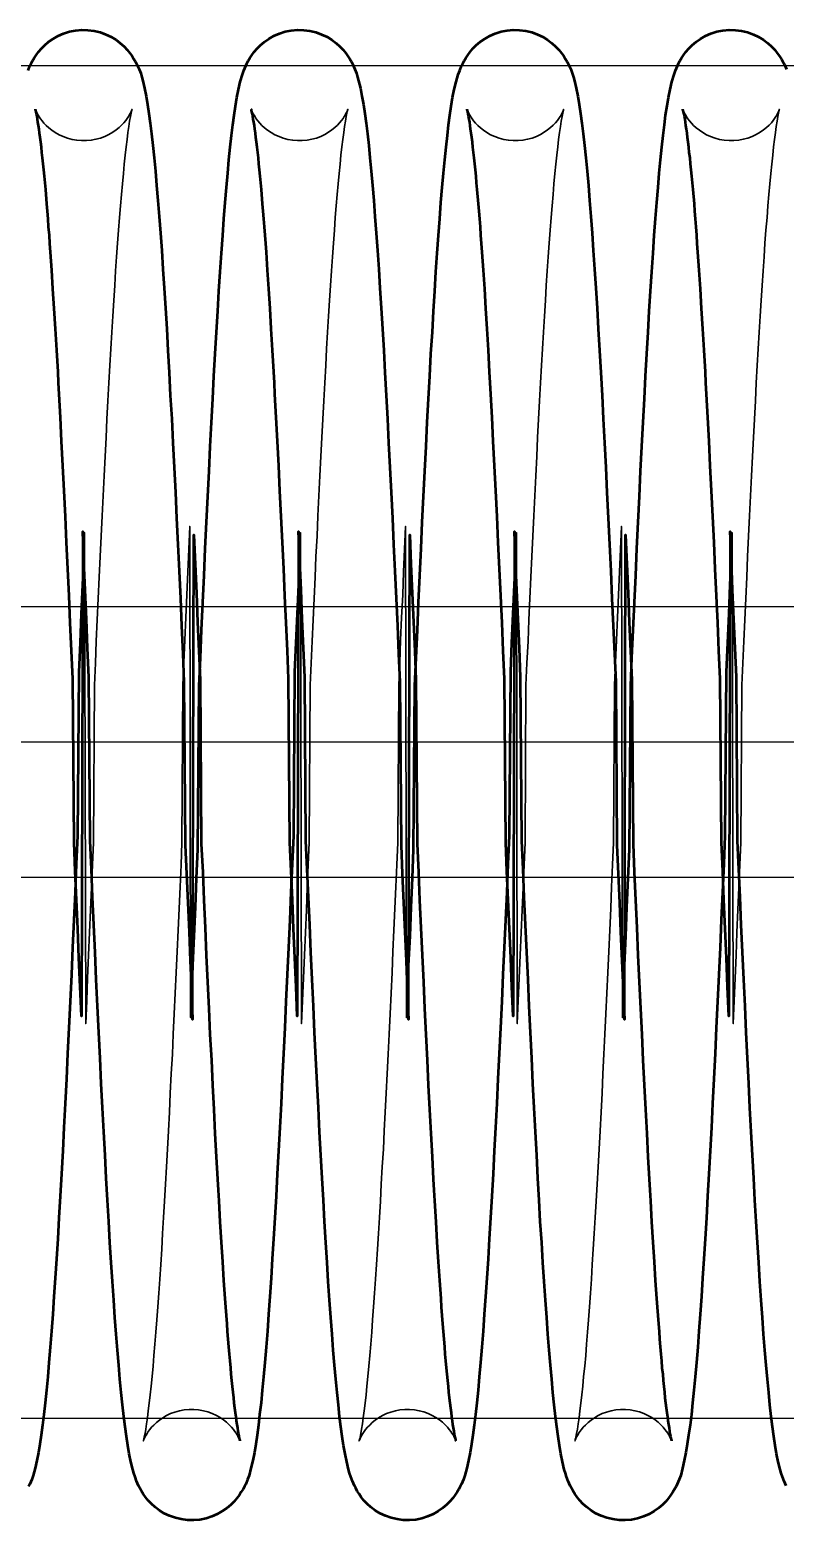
# Model space of a CAD drawing. Header units: millimetres. Extents: x 0 to 190005487, y 0 to 455456909.
# Drawn here: x 93826.5 to 93854.4, y 28280.8 to 28335.9 of the extents above; entities that cross this region are included whole.
import ezdxf

# ---------------------------------------------------------------- set-up
doc = ezdxf.new("R2010")
doc.units = ezdxf.units.MM
doc.header["$LTSCALE"] = 400
doc.header["$MEASUREMENT"] = 0
doc.linetypes.add('ACAD_ISO04W100', pattern=[30, 24, -3, 0, -3])
doc.linetypes.add('CEN', pattern=[35, 30, -2, 1, -2])
doc.layers.get('0').update_dxf_attribs({"linetype": 'CONTINUOUS'})
doc.layers.add('cen', color=1, linetype='ACAD_ISO04W100')
doc.layers.add('가려진 것(ISO)', color=7, linetype='CONTINUOUS', lineweight=35)
doc.layers.add('가시적인 것(ISO)', color=7, linetype='CONTINUOUS', lineweight=50)

# ---------------------------------------------------------------- blocks, each defined once
blk = doc.blocks.new('토션스프링 3')
at = {"layer": '가려진 것(ISO)', "flags": 128}
for points in [[(21461570.92, -50952857.63), (21461570.93, -50952857.65), (21461570.95, -50952857.7), (21461570.99, -50952857.81), (21461571.07, -50952857.97), (21461571.13, -50952858.07), (21461571.2, -50952858.19), (21461571.3, -50952858.33), (21461571.41, -50952858.48), (21461571.55, -50952858.65), (21461571.72, -50952858.82), (21461571.91, -50952859), (21461572.14, -50952859.18), (21461572.39, -50952859.35), (21461572.67, -50952859.51), (21461572.97, -50952859.65), (21461573.29, -50952859.77), (21461573.63, -50952859.86), (21461573.98, -50952859.92), (21461574.33, -50952859.95), (21461574.69, -50952859.95), (21461575.05, -50952859.92), (21461575.39, -50952859.85), (21461575.73, -50952859.76), (21461576.05, -50952859.64), (21461576.35, -50952859.49), (21461576.63, -50952859.33), (21461576.88, -50952859.16), (21461577.1, -50952858.98), (21461577.29, -50952858.8), (21461577.45, -50952858.62), (21461577.59, -50952858.46), (21461577.7, -50952858.31), (21461577.79, -50952858.17), (21461577.86, -50952858.06), (21461577.92, -50952857.95), (21461577.96, -50952857.87), (21461578.02, -50952857.74), (21461578.05, -50952857.67), (21461578.06, -50952857.63), (21461578.06, -50952857.63), (21461578.05, -50952857.67), (21461578.04, -50952857.73), (21461578.02, -50952857.81), (21461577.99, -50952857.91), (21461577.94, -50952858.17), (21461577.88, -50952858.51), (21461577.82, -50952858.9), (21461577.76, -50952859.35), (21461577.69, -50952859.86), (21461577.62, -50952860.41), (21461577.55, -50952861.02), (21461577.49, -50952861.68), (21461577.42, -50952862.38), (21461577.35, -50952863.13), (21461577.28, -50952863.92), (21461577.21, -50952864.76), (21461577.13, -50952865.64), (21461577.06, -50952866.56), (21461576.99, -50952867.52), (21461576.92, -50952868.53), (21461576.85, -50952869.57), (21461576.78, -50952870.65), (21461576.71, -50952871.77), (21461576.64, -50952872.92), (21461576.57, -50952874.11), (21461576.49, -50952875.33), (21461576.42, -50952876.58), (21461576.35, -50952877.86), (21461576.28, -50952879.18), (21461576.21, -50952880.53), (21461576.14, -50952881.9), (21461576.07, -50952883.31), (21461575.99, -50952884.74), (21461575.92, -50952886.2), (21461575.85, -50952887.68), (21461575.78, -50952889.18), (21461575.71, -50952890.7), (21461575.64, -50952892.23), (21461575.57, -50952893.79), (21461575.49, -50952895.37), (21461575.42, -50952896.96), (21461575.35, -50952898.58), (21461575.28, -50952900.21), (21461575.21, -50952911.85), (21461575.14, -50952913.5), (21461575.06, -50952915.16), (21461574.99, -50952916.83), (21461574.92, -50952918.5), (21461574.85, -50952920.18), (21461574.78, -50952921.86), (21461574.71, -50952923.54), (21461574.64, -50952925.23), (21461574.56, -50952888.93), (21461574.49, -50952890.62)], [(21461586.87, -50952857.63), (21461586.88, -50952857.65), (21461586.9, -50952857.7), (21461586.94, -50952857.81), (21461587.02, -50952857.97), (21461587.08, -50952858.07), (21461587.15, -50952858.19), (21461587.24, -50952858.33), (21461587.36, -50952858.48), (21461587.5, -50952858.65), (21461587.66, -50952858.82), (21461587.86, -50952859), (21461588.08, -50952859.18), (21461588.34, -50952859.35), (21461588.62, -50952859.51), (21461588.92, -50952859.65), (21461589.24, -50952859.77), (21461589.58, -50952859.86), (21461589.93, -50952859.92), (21461590.28, -50952859.95), (21461590.64, -50952859.95), (21461590.99, -50952859.92), (21461591.34, -50952859.85), (21461591.68, -50952859.76), (21461592, -50952859.64), (21461592.3, -50952859.49), (21461592.57, -50952859.33), (21461592.82, -50952859.16), (21461593.04, -50952858.98), (21461593.24, -50952858.8), (21461593.4, -50952858.62), (21461593.54, -50952858.46), (21461593.65, -50952858.31), (21461593.74, -50952858.17), (21461593.81, -50952858.06), (21461593.87, -50952857.95), (21461593.91, -50952857.87), (21461593.97, -50952857.74), (21461593.99, -50952857.67), (21461594.01, -50952857.63), (21461594.01, -50952857.63), (21461594, -50952857.67), (21461593.98, -50952857.73), (21461593.96, -50952857.81), (21461593.94, -50952857.91), (21461593.89, -50952858.17), (21461593.83, -50952858.51), (21461593.77, -50952858.9), (21461593.7, -50952859.35), (21461593.64, -50952859.86), (21461593.57, -50952860.41), (21461593.5, -50952861.02), (21461593.43, -50952861.68), (21461593.36, -50952862.38), (21461593.29, -50952863.13), (21461593.22, -50952863.92), (21461593.15, -50952864.76), (21461593.08, -50952865.64), (21461593.01, -50952866.56), (21461592.94, -50952867.52), (21461592.87, -50952868.53), (21461592.8, -50952869.57), (21461592.73, -50952870.65), (21461592.66, -50952871.77), (21461592.58, -50952872.92), (21461592.51, -50952874.11), (21461592.44, -50952875.33), (21461592.37, -50952876.58), (21461592.3, -50952877.86), (21461592.23, -50952879.18), (21461592.16, -50952880.53), (21461592.08, -50952881.9), (21461592.01, -50952883.31), (21461591.94, -50952884.74), (21461591.87, -50952886.2), (21461591.8, -50952887.68), (21461591.73, -50952889.18), (21461591.65, -50952890.7), (21461591.58, -50952892.23), (21461591.51, -50952893.79), (21461591.44, -50952895.37), (21461591.37, -50952896.96), (21461591.3, -50952898.58), (21461591.23, -50952900.21), (21461591.15, -50952911.85), (21461591.08, -50952913.5), (21461591.01, -50952915.16), (21461590.94, -50952916.83), (21461590.87, -50952918.5), (21461590.8, -50952920.18), (21461590.73, -50952921.86), (21461590.65, -50952923.54), (21461590.58, -50952925.23), (21461590.51, -50952888.93), (21461590.44, -50952890.62)], [(21461602.82, -50952857.63), (21461602.82, -50952857.65), (21461602.84, -50952857.7), (21461602.89, -50952857.81), (21461602.97, -50952857.97), (21461603.02, -50952858.07), (21461603.1, -50952858.19), (21461603.19, -50952858.33), (21461603.3, -50952858.48), (21461603.44, -50952858.65), (21461603.61, -50952858.82), (21461603.8, -50952859), (21461604.03, -50952859.18), (21461604.28, -50952859.35), (21461604.56, -50952859.51), (21461604.87, -50952859.65), (21461605.19, -50952859.77), (21461605.53, -50952859.86), (21461605.87, -50952859.92), (21461606.23, -50952859.95), (21461606.59, -50952859.95), (21461606.94, -50952859.92), (21461607.29, -50952859.85), (21461607.62, -50952859.76), (21461607.94, -50952859.64), (21461608.24, -50952859.49), (21461608.52, -50952859.33), (21461608.77, -50952859.16), (21461608.99, -50952858.98), (21461609.18, -50952858.8), (21461609.35, -50952858.62), (21461609.49, -50952858.46), (21461609.6, -50952858.31), (21461609.69, -50952858.17), (21461609.76, -50952858.06), (21461609.81, -50952857.95), (21461609.86, -50952857.87), (21461609.91, -50952857.74), (21461609.94, -50952857.67), (21461609.95, -50952857.63), (21461609.95, -50952857.63), (21461609.94, -50952857.67), (21461609.93, -50952857.73), (21461609.91, -50952857.81), (21461609.89, -50952857.91), (21461609.84, -50952858.17), (21461609.78, -50952858.51), (21461609.71, -50952858.9), (21461609.65, -50952859.35), (21461609.58, -50952859.86), (21461609.52, -50952860.41), (21461609.45, -50952861.02), (21461609.38, -50952861.68), (21461609.31, -50952862.38), (21461609.24, -50952863.13), (21461609.17, -50952863.92), (21461609.1, -50952864.76), (21461609.03, -50952865.64), (21461608.96, -50952866.56), (21461608.89, -50952867.52), (21461608.82, -50952868.53), (21461608.74, -50952869.57), (21461608.67, -50952870.65), (21461608.6, -50952871.77), (21461608.53, -50952872.92), (21461608.46, -50952874.11), (21461608.39, -50952875.33), (21461608.32, -50952876.58), (21461608.25, -50952877.86), (21461608.17, -50952879.18), (21461608.1, -50952880.53), (21461608.03, -50952881.9), (21461607.96, -50952883.31), (21461607.89, -50952884.74), (21461607.82, -50952886.2), (21461607.74, -50952887.68), (21461607.67, -50952889.18), (21461607.6, -50952890.7), (21461607.53, -50952892.23), (21461607.46, -50952893.79), (21461607.39, -50952895.37), (21461607.32, -50952896.96), (21461607.24, -50952898.58), (21461607.17, -50952900.21), (21461607.1, -50952911.85), (21461607.03, -50952913.5), (21461606.96, -50952915.16), (21461606.89, -50952916.83), (21461606.81, -50952918.5), (21461606.74, -50952920.18), (21461606.67, -50952921.86), (21461606.6, -50952923.54), (21461606.53, -50952925.23), (21461606.46, -50952888.93), (21461606.39, -50952890.62)], [(21461618.76, -50952857.63), (21461618.77, -50952857.65), (21461618.79, -50952857.7), (21461618.83, -50952857.81), (21461618.91, -50952857.97), (21461618.97, -50952858.07), (21461619.04, -50952858.19), (21461619.14, -50952858.33), (21461619.25, -50952858.48), (21461619.39, -50952858.65), (21461619.56, -50952858.82), (21461619.75, -50952859), (21461619.98, -50952859.18), (21461620.23, -50952859.35), (21461620.51, -50952859.51), (21461620.81, -50952859.65), (21461621.14, -50952859.77), (21461621.47, -50952859.86), (21461621.82, -50952859.92), (21461622.18, -50952859.95), (21461622.53, -50952859.95), (21461622.89, -50952859.92), (21461623.23, -50952859.85), (21461623.57, -50952859.76), (21461623.89, -50952859.64), (21461624.19, -50952859.49), (21461624.47, -50952859.33), (21461624.72, -50952859.16), (21461624.94, -50952858.98), (21461625.13, -50952858.8), (21461625.3, -50952858.62), (21461625.43, -50952858.46), (21461625.54, -50952858.31), (21461625.63, -50952858.17), (21461625.7, -50952858.06), (21461625.76, -50952857.95), (21461625.8, -50952857.87), (21461625.86, -50952857.74), (21461625.89, -50952857.67), (21461625.9, -50952857.63), (21461625.9, -50952857.63), (21461625.89, -50952857.67), (21461625.88, -50952857.73), (21461625.86, -50952857.81), (21461625.83, -50952857.91), (21461625.78, -50952858.17), (21461625.72, -50952858.51), (21461625.66, -50952858.9), (21461625.6, -50952859.35), (21461625.53, -50952859.86), (21461625.46, -50952860.41), (21461625.4, -50952861.02), (21461625.33, -50952861.68), (21461625.26, -50952862.38), (21461625.19, -50952863.13), (21461625.12, -50952863.92), (21461625.05, -50952864.76), (21461624.98, -50952865.64), (21461624.9, -50952866.56), (21461624.83, -50952867.52), (21461624.76, -50952868.53), (21461624.69, -50952869.57), (21461624.62, -50952870.65), (21461624.55, -50952871.77), (21461624.48, -50952872.92), (21461624.41, -50952874.11), (21461624.33, -50952875.33), (21461624.26, -50952876.58), (21461624.19, -50952877.86), (21461624.12, -50952879.18), (21461624.05, -50952880.53), (21461623.98, -50952881.9), (21461623.91, -50952883.31), (21461623.83, -50952884.74), (21461623.76, -50952886.2), (21461623.69, -50952887.68), (21461623.62, -50952889.18), (21461623.55, -50952890.7), (21461623.48, -50952892.23), (21461623.41, -50952893.79), (21461623.33, -50952895.37), (21461623.26, -50952896.96), (21461623.19, -50952898.58), (21461623.12, -50952900.21), (21461623.05, -50952911.85), (21461622.98, -50952913.5), (21461622.9, -50952915.16), (21461622.83, -50952916.83), (21461622.76, -50952918.5), (21461622.69, -50952920.18), (21461622.62, -50952921.86), (21461622.55, -50952923.54), (21461622.48, -50952925.23), (21461622.4, -50952888.93), (21461622.33, -50952890.62)], [(21461586.03, -50952956.08), (21461586.03, -50952956.06), (21461586.01, -50952956.01), (21461585.96, -50952955.9), (21461585.89, -50952955.74), (21461585.83, -50952955.64), (21461585.76, -50952955.52), (21461585.66, -50952955.38), (21461585.55, -50952955.23), (21461585.41, -50952955.06), (21461585.24, -50952954.89), (21461585.05, -50952954.71), (21461584.82, -50952954.53), (21461584.57, -50952954.36), (21461584.29, -50952954.2), (21461583.99, -50952954.06), (21461583.67, -50952953.94), (21461583.33, -50952953.85), (21461582.98, -50952953.79), (21461582.63, -50952953.76), (21461582.27, -50952953.76), (21461581.92, -50952953.79), (21461581.57, -50952953.86), (21461581.23, -50952953.95), (21461580.91, -50952954.07), (21461580.61, -50952954.21), (21461580.34, -50952954.37), (21461580.09, -50952954.55), (21461579.86, -50952954.73), (21461579.67, -50952954.91), (21461579.51, -50952955.08), (21461579.37, -50952955.25), (21461579.26, -50952955.4), (21461579.17, -50952955.53), (21461579.1, -50952955.65), (21461579.04, -50952955.75), (21461579, -50952955.84), (21461578.94, -50952955.97), (21461578.91, -50952956.04), (21461578.9, -50952956.08), (21461578.9, -50952956.08), (21461578.91, -50952956.04), (21461578.92, -50952955.99), (21461578.94, -50952955.9), (21461578.96, -50952955.8), (21461579.02, -50952955.54), (21461579.07, -50952955.21), (21461579.13, -50952954.82), (21461579.2, -50952954.37), (21461579.26, -50952953.86), (21461579.33, -50952953.3), (21461579.4, -50952952.69), (21461579.47, -50952952.03), (21461579.54, -50952951.32), (21461579.61, -50952950.57), (21461579.68, -50952949.77), (21461579.75, -50952948.93), (21461579.82, -50952948.05), (21461579.89, -50952947.13), (21461579.97, -50952946.17), (21461580.04, -50952945.16), (21461580.11, -50952944.12), (21461580.18, -50952943.03), (21461580.25, -50952941.92), (21461580.32, -50952940.76), (21461580.39, -50952939.57), (21461580.46, -50952938.35), (21461580.54, -50952937.1), (21461580.61, -50952935.82), (21461580.68, -50952934.51), (21461580.75, -50952933.16), (21461580.82, -50952931.78), (21461580.89, -50952930.38), (21461580.96, -50952928.95), (21461581.04, -50952927.49), (21461581.11, -50952926.01), (21461581.18, -50952924.51), (21461581.25, -50952922.99), (21461581.32, -50952921.45), (21461581.39, -50952919.89), (21461581.46, -50952918.32), (21461581.54, -50952916.73), (21461581.61, -50952915.12), (21461581.68, -50952913.49), (21461581.75, -50952911.85), (21461581.82, -50952900.2), (21461581.89, -50952898.54), (21461581.97, -50952896.87), (21461582.04, -50952895.2), (21461582.11, -50952893.52), (21461582.18, -50952891.84), (21461582.25, -50952890.15), (21461582.32, -50952888.47), (21461582.39, -50952924.78), (21461582.47, -50952923.09)], [(21461601.98, -50952956.08), (21461601.98, -50952956.06), (21461601.95, -50952956.01), (21461601.91, -50952955.9), (21461601.83, -50952955.74), (21461601.78, -50952955.64), (21461601.7, -50952955.52), (21461601.61, -50952955.38), (21461601.5, -50952955.23), (21461601.36, -50952955.06), (21461601.19, -50952954.89), (21461600.99, -50952954.71), (21461600.77, -50952954.53), (21461600.52, -50952954.36), (21461600.24, -50952954.2), (21461599.93, -50952954.06), (21461599.61, -50952953.94), (21461599.28, -50952953.85), (21461598.93, -50952953.79), (21461598.57, -50952953.76), (21461598.22, -50952953.76), (21461597.86, -50952953.79), (21461597.52, -50952953.86), (21461597.18, -50952953.95), (21461596.86, -50952954.07), (21461596.56, -50952954.21), (21461596.28, -50952954.37), (21461596.03, -50952954.55), (21461595.81, -50952954.73), (21461595.62, -50952954.91), (21461595.45, -50952955.08), (21461595.32, -50952955.25), (21461595.21, -50952955.4), (21461595.11, -50952955.53), (21461595.04, -50952955.65), (21461594.99, -50952955.75), (21461594.94, -50952955.84), (21461594.89, -50952955.97), (21461594.86, -50952956.04), (21461594.84, -50952956.08), (21461594.84, -50952956.08), (21461594.85, -50952956.04), (21461594.87, -50952955.99), (21461594.89, -50952955.9), (21461594.91, -50952955.8), (21461594.96, -50952955.54), (21461595.02, -50952955.21), (21461595.08, -50952954.82), (21461595.14, -50952954.37), (21461595.21, -50952953.86), (21461595.28, -50952953.3), (21461595.35, -50952952.69), (21461595.42, -50952952.03), (21461595.49, -50952951.32), (21461595.56, -50952950.57), (21461595.63, -50952949.77), (21461595.7, -50952948.93), (21461595.77, -50952948.05), (21461595.84, -50952947.13), (21461595.91, -50952946.17), (21461595.98, -50952945.16), (21461596.05, -50952944.12), (21461596.13, -50952943.03), (21461596.2, -50952941.92), (21461596.27, -50952940.76), (21461596.34, -50952939.57), (21461596.41, -50952938.35), (21461596.48, -50952937.1), (21461596.55, -50952935.82), (21461596.63, -50952934.51), (21461596.7, -50952933.16), (21461596.77, -50952931.78), (21461596.84, -50952930.38), (21461596.91, -50952928.95), (21461596.98, -50952927.49), (21461597.05, -50952926.01), (21461597.13, -50952924.51), (21461597.2, -50952922.99), (21461597.27, -50952921.45), (21461597.34, -50952919.89), (21461597.41, -50952918.32), (21461597.48, -50952916.73), (21461597.55, -50952915.12), (21461597.63, -50952913.49), (21461597.7, -50952911.85), (21461597.77, -50952900.2), (21461597.84, -50952898.54), (21461597.91, -50952896.87), (21461597.98, -50952895.2), (21461598.06, -50952893.52), (21461598.13, -50952891.84), (21461598.2, -50952890.15), (21461598.27, -50952888.47), (21461598.34, -50952924.78), (21461598.41, -50952923.09)], [(21461617.93, -50952956.08), (21461617.92, -50952956.06), (21461617.9, -50952956.01), (21461617.86, -50952955.9), (21461617.78, -50952955.74), (21461617.72, -50952955.64), (21461617.65, -50952955.52), (21461617.56, -50952955.38), (21461617.44, -50952955.23), (21461617.3, -50952955.06), (21461617.14, -50952954.89), (21461616.94, -50952954.71), (21461616.72, -50952954.53), (21461616.46, -50952954.36), (21461616.18, -50952954.2), (21461615.88, -50952954.06), (21461615.56, -50952953.94), (21461615.22, -50952953.85), (21461614.87, -50952953.79), (21461614.52, -50952953.76), (21461614.16, -50952953.76), (21461613.81, -50952953.79), (21461613.46, -50952953.86), (21461613.13, -50952953.95), (21461612.81, -50952954.07), (21461612.51, -50952954.21), (21461612.23, -50952954.37), (21461611.98, -50952954.55), (21461611.76, -50952954.73), (21461611.56, -50952954.91), (21461611.4, -50952955.08), (21461611.26, -50952955.25), (21461611.15, -50952955.4), (21461611.06, -50952955.53), (21461610.99, -50952955.65), (21461610.93, -50952955.75), (21461610.89, -50952955.84), (21461610.83, -50952955.97), (21461610.8, -50952956.04), (21461610.79, -50952956.08), (21461610.79, -50952956.08), (21461610.8, -50952956.04), (21461610.81, -50952955.99), (21461610.83, -50952955.9), (21461610.86, -50952955.8), (21461610.91, -50952955.54), (21461610.97, -50952955.21), (21461611.03, -50952954.82), (21461611.09, -50952954.37), (21461611.16, -50952953.86), (21461611.22, -50952953.3), (21461611.29, -50952952.69), (21461611.36, -50952952.03), (21461611.43, -50952951.32), (21461611.51, -50952950.57), (21461611.58, -50952949.77), (21461611.65, -50952948.93), (21461611.72, -50952948.05), (21461611.79, -50952947.13), (21461611.86, -50952946.17), (21461611.93, -50952945.16), (21461612, -50952944.12), (21461612.07, -50952943.04), (21461612.14, -50952941.92), (21461612.22, -50952940.76), (21461612.29, -50952939.57), (21461612.36, -50952938.35), (21461612.43, -50952937.1), (21461612.5, -50952935.82), (21461612.57, -50952934.51), (21461612.64, -50952933.16), (21461612.72, -50952931.78), (21461612.79, -50952930.38), (21461612.86, -50952928.95), (21461612.93, -50952927.49), (21461613, -50952926.01), (21461613.07, -50952924.51), (21461613.14, -50952922.99), (21461613.22, -50952921.45), (21461613.29, -50952919.89), (21461613.36, -50952918.32), (21461613.43, -50952916.73), (21461613.5, -50952915.12), (21461613.57, -50952913.49), (21461613.64, -50952911.85), (21461613.72, -50952900.2), (21461613.79, -50952898.54), (21461613.86, -50952896.87), (21461613.93, -50952895.2), (21461614, -50952893.52), (21461614.07, -50952891.83), (21461614.15, -50952890.15), (21461614.22, -50952888.47), (21461614.29, -50952924.78), (21461614.36, -50952923.09)]]:
    blk.add_lwpolyline(points, dxfattribs=at)
at = {"layer": '가시적인 것(ISO)', "flags": 128}
for points in [[(21461570.38, -50952854.75), (21461570.52, -50952854.42), (21461570.6, -50952854.25), (21461570.71, -50952854.05), (21461570.83, -50952853.85), (21461570.97, -50952853.63), (21461571.15, -50952853.39), (21461571.36, -50952853.14), (21461571.61, -50952852.89), (21461571.9, -50952852.65), (21461572.23, -50952852.41), (21461572.6, -50952852.2), (21461573, -50952852.03), (21461573.43, -50952851.89), (21461573.88, -50952851.8), (21461574.34, -50952851.76), (21461574.8, -50952851.77), (21461575.26, -50952851.83), (21461575.7, -50952851.93), (21461576.13, -50952852.09), (21461576.52, -50952852.28), (21461576.88, -50952852.49), (21461577.19, -50952852.73), (21461577.47, -50952852.98), (21461577.7, -50952853.23), (21461577.9, -50952853.47), (21461578.07, -50952853.7), (21461578.2, -50952853.92), (21461578.32, -50952854.12), (21461578.42, -50952854.31), (21461578.58, -50952854.66), (21461578.7, -50952854.97), (21461578.79, -50952855.25), (21461578.86, -50952855.53), (21461578.98, -50952856.08), (21461579.1, -50952856.66), (21461579.21, -50952857.28), (21461579.31, -50952857.94), (21461579.41, -50952858.66), (21461579.5, -50952859.45), (21461579.6, -50952860.3), (21461579.69, -50952861.22), (21461579.79, -50952862.21), (21461579.88, -50952863.26), (21461579.97, -50952864.37), (21461580.07, -50952865.55), (21461580.16, -50952866.79), (21461580.25, -50952868.08), (21461580.34, -50952869.44), (21461580.43, -50952870.86), (21461580.53, -50952872.33), (21461580.62, -50952873.87), (21461580.71, -50952875.46), (21461580.8, -50952877.1), (21461580.89, -50952878.79), (21461580.99, -50952880.52), (21461581.08, -50952882.3), (21461581.17, -50952884.11), (21461581.26, -50952885.97), (21461581.35, -50952887.87), (21461581.44, -50952889.81), (21461581.54, -50952891.79), (21461581.63, -50952893.79), (21461581.72, -50952895.83), (21461581.81, -50952897.88), (21461581.9, -50952899.96), (21461581.99, -50952912.05), (21461582.08, -50952914.16), (21461582.18, -50952916.29), (21461582.27, -50952918.44), (21461582.36, -50952920.6), (21461582.45, -50952922.76), (21461582.54, -50952924.93), (21461582.63, -50952889.1), (21461582.73, -50952891.26), (21461582.82, -50952893.41), (21461582.91, -50952895.55), (21461583, -50952897.69), (21461583.09, -50952899.82), (21461583.18, -50952911.94), (21461583.28, -50952914.04), (21461583.37, -50952916.11), (21461583.46, -50952918.16), (21461583.55, -50952920.18), (21461583.64, -50952922.16), (21461583.73, -50952924.12), (21461583.82, -50952926.04), (21461583.92, -50952927.93), (21461584.01, -50952929.78), (21461584.1, -50952931.59), (21461584.19, -50952933.35), (21461584.28, -50952935.07), (21461584.37, -50952936.73), (21461584.42, -50952937.54), (21461584.47, -50952938.34), (21461584.56, -50952939.89), (21461584.65, -50952941.39), (21461584.74, -50952942.84), (21461584.83, -50952944.23), (21461584.92, -50952945.55), (21461584.97, -50952946.19), (21461585.01, -50952946.81), (21461585.06, -50952947.42), (21461585.1, -50952948), (21461585.15, -50952948.57), (21461585.19, -50952949.12), (21461585.24, -50952949.66), (21461585.28, -50952950.17), (21461585.33, -50952950.67), (21461585.37, -50952951.15), (21461585.42, -50952951.62), (21461585.46, -50952952.06), (21461585.51, -50952952.49), (21461585.55, -50952952.89), (21461585.59, -50952953.27), (21461585.64, -50952953.64), (21461585.68, -50952953.98), (21461585.72, -50952954.3), (21461585.76, -50952954.6), (21461585.8, -50952954.88), (21461585.85, -50952955.13), (21461585.88, -50952955.36), (21461585.92, -50952955.56), (21461585.95, -50952955.73), (21461585.98, -50952955.88), (21461586.01, -50952955.98), (21461586.03, -50952956.05), (21461586.03, -50952956.08)], [(21461582.47, -50952923.09), (21461582.56, -50952920.93), (21461582.65, -50952918.77), (21461582.74, -50952916.62), (21461582.83, -50952914.48), (21461582.92, -50952912.36), (21461583.02, -50952900.26), (21461583.11, -50952898.19), (21461583.2, -50952896.13), (21461583.29, -50952894.1), (21461583.38, -50952892.09), (21461583.47, -50952890.11), (21461583.57, -50952888.16), (21461583.66, -50952886.25), (21461583.75, -50952884.38), (21461583.84, -50952882.56), (21461583.93, -50952880.78), (21461584.02, -50952879.04), (21461584.11, -50952877.35), (21461584.21, -50952875.7), (21461584.3, -50952874.1), (21461584.39, -50952872.56), (21461584.48, -50952871.07), (21461584.58, -50952869.64), (21461584.67, -50952868.27), (21461584.76, -50952866.96), (21461584.85, -50952865.72), (21461584.94, -50952864.53), (21461585.04, -50952863.41), (21461585.13, -50952862.36), (21461585.22, -50952861.37), (21461585.32, -50952860.44), (21461585.41, -50952859.58), (21461585.5, -50952858.79), (21461585.6, -50952858.06), (21461585.7, -50952857.39), (21461585.81, -50952856.76), (21461585.93, -50952856.17), (21461586.06, -50952855.61), (21461586.22, -50952855.06), (21461586.33, -50952854.75), (21461586.47, -50952854.42), (21461586.55, -50952854.24), (21461586.65, -50952854.05), (21461586.77, -50952853.85), (21461586.92, -50952853.62), (21461587.09, -50952853.39), (21461587.3, -50952853.14), (21461587.55, -50952852.89), (21461587.84, -50952852.65), (21461588.18, -50952852.41), (21461588.54, -50952852.2), (21461588.95, -50952852.03), (21461589.38, -50952851.89), (21461589.83, -50952851.8), (21461590.29, -50952851.76), (21461590.75, -50952851.77), (21461591.21, -50952851.83), (21461591.65, -50952851.93), (21461592.07, -50952852.09), (21461592.47, -50952852.28), (21461592.82, -50952852.49), (21461593.14, -50952852.73), (21461593.42, -50952852.98), (21461593.65, -50952853.23), (21461593.85, -50952853.47), (21461594.01, -50952853.7), (21461594.15, -50952853.92), (21461594.27, -50952854.12), (21461594.37, -50952854.31), (21461594.53, -50952854.66), (21461594.65, -50952854.97), (21461594.73, -50952855.25), (21461594.8, -50952855.53), (21461594.93, -50952856.08), (21461595.05, -50952856.66), (21461595.16, -50952857.28), (21461595.26, -50952857.94), (21461595.35, -50952858.66), (21461595.45, -50952859.45), (21461595.55, -50952860.3), (21461595.64, -50952861.22), (21461595.74, -50952862.21), (21461595.83, -50952863.26), (21461595.92, -50952864.37), (21461596.01, -50952865.55), (21461596.11, -50952866.79), (21461596.2, -50952868.08), (21461596.29, -50952869.44), (21461596.38, -50952870.86), (21461596.47, -50952872.33), (21461596.57, -50952873.87), (21461596.66, -50952875.46), (21461596.75, -50952877.1), (21461596.84, -50952878.79), (21461596.93, -50952880.52), (21461597.02, -50952882.3), (21461597.12, -50952884.11), (21461597.21, -50952885.97), (21461597.3, -50952887.87), (21461597.39, -50952889.81), (21461597.48, -50952891.79), (21461597.57, -50952893.79), (21461597.67, -50952895.83), (21461597.76, -50952897.88), (21461597.85, -50952899.96), (21461597.94, -50952912.05), (21461598.03, -50952914.16), (21461598.12, -50952916.29), (21461598.21, -50952918.44), (21461598.31, -50952920.6), (21461598.4, -50952922.76), (21461598.49, -50952924.93), (21461598.58, -50952889.1), (21461598.67, -50952891.26), (21461598.76, -50952893.41), (21461598.86, -50952895.55), (21461598.95, -50952897.69), (21461599.04, -50952899.82), (21461599.13, -50952911.94), (21461599.22, -50952914.04), (21461599.31, -50952916.11), (21461599.41, -50952918.16), (21461599.5, -50952920.18), (21461599.59, -50952922.16), (21461599.68, -50952924.12), (21461599.77, -50952926.04), (21461599.86, -50952927.93), (21461599.95, -50952929.78), (21461600.05, -50952931.59), (21461600.14, -50952933.35), (21461600.23, -50952935.07), (21461600.32, -50952936.73), (21461600.37, -50952937.54), (21461600.41, -50952938.34), (21461600.5, -50952939.89), (21461600.59, -50952941.39), (21461600.69, -50952942.84), (21461600.78, -50952944.23), (21461600.87, -50952945.55), (21461600.91, -50952946.19), (21461600.96, -50952946.81), (21461601, -50952947.42), (21461601.05, -50952948), (21461601.09, -50952948.57), (21461601.14, -50952949.12), (21461601.18, -50952949.66), (21461601.23, -50952950.17), (21461601.27, -50952950.67), (21461601.32, -50952951.15), (21461601.36, -50952951.62), (21461601.41, -50952952.06), (21461601.45, -50952952.49), (21461601.5, -50952952.89), (21461601.54, -50952953.27), (21461601.58, -50952953.64), (21461601.63, -50952953.98), (21461601.67, -50952954.3), (21461601.71, -50952954.6), (21461601.75, -50952954.88), (21461601.79, -50952955.13), (21461601.83, -50952955.36), (21461601.87, -50952955.56), (21461601.9, -50952955.73), (21461601.93, -50952955.88), (21461601.96, -50952955.98), (21461601.97, -50952956.05), (21461601.98, -50952956.08)], [(21461598.41, -50952923.09), (21461598.5, -50952920.93), (21461598.6, -50952918.77), (21461598.69, -50952916.62), (21461598.78, -50952914.48), (21461598.87, -50952912.36), (21461598.96, -50952900.26), (21461599.05, -50952898.19), (21461599.15, -50952896.13), (21461599.24, -50952894.1), (21461599.33, -50952892.09), (21461599.42, -50952890.11), (21461599.51, -50952888.16), (21461599.6, -50952886.25), (21461599.7, -50952884.38), (21461599.79, -50952882.55), (21461599.88, -50952880.77), (21461599.97, -50952879.04), (21461600.06, -50952877.35), (21461600.15, -50952875.7), (21461600.25, -50952874.1), (21461600.34, -50952872.56), (21461600.43, -50952871.07), (21461600.52, -50952869.64), (21461600.61, -50952868.27), (21461600.71, -50952866.96), (21461600.8, -50952865.72), (21461600.89, -50952864.53), (21461600.98, -50952863.41), (21461601.08, -50952862.36), (21461601.17, -50952861.37), (21461601.26, -50952860.44), (21461601.36, -50952859.58), (21461601.45, -50952858.79), (21461601.55, -50952858.06), (21461601.65, -50952857.39), (21461601.75, -50952856.76), (21461601.87, -50952856.17), (21461602, -50952855.61), (21461602.17, -50952855.06), (21461602.28, -50952854.75), (21461602.41, -50952854.42), (21461602.5, -50952854.24), (21461602.6, -50952854.05), (21461602.72, -50952853.85), (21461602.87, -50952853.62), (21461603.04, -50952853.39), (21461603.25, -50952853.14), (21461603.5, -50952852.89), (21461603.79, -50952852.65), (21461604.12, -50952852.41), (21461604.49, -50952852.2), (21461604.9, -50952852.03), (21461605.33, -50952851.89), (21461605.78, -50952851.8), (21461606.23, -50952851.76), (21461606.7, -50952851.77), (21461607.16, -50952851.83), (21461607.6, -50952851.93), (21461608.02, -50952852.09), (21461608.41, -50952852.28), (21461608.77, -50952852.49), (21461609.09, -50952852.73), (21461609.36, -50952852.98), (21461609.6, -50952853.23), (21461609.8, -50952853.47), (21461609.96, -50952853.7), (21461610.1, -50952853.92), (21461610.21, -50952854.12), (21461610.31, -50952854.31), (21461610.48, -50952854.66), (21461610.59, -50952854.97), (21461610.68, -50952855.26), (21461610.75, -50952855.53), (21461610.88, -50952856.08), (21461611, -50952856.66), (21461611.1, -50952857.28), (21461611.2, -50952857.94), (21461611.3, -50952858.66), (21461611.4, -50952859.45), (21461611.49, -50952860.3), (21461611.59, -50952861.22), (21461611.68, -50952862.21), (21461611.78, -50952863.26), (21461611.87, -50952864.37), (21461611.96, -50952865.55), (21461612.05, -50952866.79), (21461612.14, -50952868.08), (21461612.24, -50952869.44), (21461612.33, -50952870.86), (21461612.42, -50952872.33), (21461612.51, -50952873.87), (21461612.6, -50952875.46), (21461612.7, -50952877.1), (21461612.79, -50952878.79), (21461612.88, -50952880.52), (21461612.97, -50952882.3), (21461613.06, -50952884.11), (21461613.15, -50952885.97), (21461613.25, -50952887.87), (21461613.34, -50952889.81), (21461613.43, -50952891.79), (21461613.52, -50952893.79), (21461613.61, -50952895.83), (21461613.7, -50952897.88), (21461613.8, -50952899.96), (21461613.89, -50952912.05), (21461613.98, -50952914.16), (21461614.07, -50952916.29), (21461614.16, -50952918.44), (21461614.25, -50952920.6), (21461614.35, -50952922.76), (21461614.44, -50952924.93), (21461614.53, -50952889.1), (21461614.62, -50952891.26), (21461614.71, -50952893.41), (21461614.8, -50952895.55), (21461614.89, -50952897.69), (21461614.99, -50952899.82), (21461615.08, -50952911.94), (21461615.17, -50952914.04), (21461615.26, -50952916.11), (21461615.35, -50952918.16), (21461615.44, -50952920.18), (21461615.54, -50952922.16), (21461615.63, -50952924.12), (21461615.72, -50952926.04), (21461615.81, -50952927.93), (21461615.9, -50952929.78), (21461615.99, -50952931.59), (21461616.09, -50952933.35), (21461616.18, -50952935.07), (21461616.27, -50952936.73), (21461616.31, -50952937.54), (21461616.36, -50952938.34), (21461616.45, -50952939.89), (21461616.54, -50952941.39), (21461616.63, -50952942.84), (21461616.72, -50952944.23), (21461616.82, -50952945.55), (21461616.86, -50952946.19), (21461616.91, -50952946.81), (21461616.95, -50952947.42), (21461617, -50952948), (21461617.04, -50952948.57), (21461617.09, -50952949.12), (21461617.13, -50952949.66), (21461617.18, -50952950.17), (21461617.22, -50952950.67), (21461617.27, -50952951.15), (21461617.31, -50952951.62), (21461617.36, -50952952.06), (21461617.4, -50952952.49), (21461617.44, -50952952.89), (21461617.49, -50952953.27), (21461617.53, -50952953.64), (21461617.57, -50952953.98), (21461617.62, -50952954.3), (21461617.66, -50952954.6), (21461617.7, -50952954.88), (21461617.74, -50952955.13), (21461617.78, -50952955.36), (21461617.81, -50952955.56), (21461617.85, -50952955.73), (21461617.88, -50952955.88), (21461617.9, -50952955.98), (21461617.92, -50952956.05), (21461617.93, -50952956.08)], [(21461614.36, -50952923.09), (21461614.45, -50952920.93), (21461614.54, -50952918.77), (21461614.63, -50952916.62), (21461614.73, -50952914.48), (21461614.82, -50952912.36), (21461614.91, -50952900.26), (21461615, -50952898.19), (21461615.09, -50952896.13), (21461615.18, -50952894.1), (21461615.28, -50952892.09), (21461615.37, -50952890.11), (21461615.46, -50952888.16), (21461615.55, -50952886.25), (21461615.64, -50952884.38), (21461615.73, -50952882.55), (21461615.83, -50952880.77), (21461615.92, -50952879.04), (21461616.01, -50952877.35), (21461616.1, -50952875.7), (21461616.19, -50952874.1), (21461616.28, -50952872.56), (21461616.38, -50952871.07), (21461616.47, -50952869.64), (21461616.56, -50952868.27), (21461616.65, -50952866.96), (21461616.74, -50952865.71), (21461616.84, -50952864.53), (21461616.93, -50952863.41), (21461617.02, -50952862.36), (21461617.12, -50952861.37), (21461617.21, -50952860.44), (21461617.3, -50952859.58), (21461617.4, -50952858.79), (21461617.49, -50952858.06), (21461617.59, -50952857.38), (21461617.7, -50952856.76), (21461617.82, -50952856.17), (21461617.95, -50952855.61), (21461618.11, -50952855.06), (21461618.22, -50952854.75), (21461618.36, -50952854.42), (21461618.45, -50952854.24), (21461618.55, -50952854.05), (21461618.67, -50952853.85), (21461618.81, -50952853.62), (21461618.99, -50952853.39), (21461619.2, -50952853.14), (21461619.45, -50952852.89), (21461619.74, -50952852.65), (21461620.07, -50952852.41), (21461620.44, -50952852.2), (21461620.84, -50952852.03), (21461621.27, -50952851.89), (21461621.72, -50952851.8), (21461622.18, -50952851.76), (21461622.65, -50952851.77), (21461623.1, -50952851.83), (21461623.55, -50952851.93), (21461623.97, -50952852.09), (21461624.36, -50952852.28), (21461624.72, -50952852.49), (21461625.04, -50952852.73), (21461625.31, -50952852.98), (21461625.55, -50952853.23), (21461625.74, -50952853.47), (21461625.91, -50952853.7), (21461626.04, -50952853.92), (21461626.16, -50952854.12), (21461626.26, -50952854.31), (21461626.42, -50952854.66)], [(21461574.49, -50952890.62), (21461574.4, -50952892.78), (21461574.31, -50952894.94), (21461574.22, -50952897.09), (21461574.13, -50952899.22), (21461574.03, -50952911.34), (21461573.94, -50952913.43), (21461573.85, -50952915.51), (21461573.76, -50952917.57), (21461573.67, -50952919.6), (21461573.58, -50952921.61), (21461573.48, -50952923.59), (21461573.39, -50952925.54), (21461573.3, -50952927.45), (21461573.21, -50952929.31), (21461573.12, -50952931.13), (21461573.03, -50952932.91), (21461572.94, -50952934.65), (21461572.84, -50952936.35), (21461572.75, -50952938), (21461572.66, -50952939.59), (21461572.57, -50952941.14), (21461572.48, -50952942.62), (21461572.38, -50952944.05), (21461572.29, -50952945.42), (21461572.2, -50952946.72), (21461572.11, -50952947.97), (21461572.02, -50952949.15), (21461571.92, -50952950.28), (21461571.83, -50952951.34), (21461571.74, -50952952.33), (21461571.64, -50952953.26), (21461571.55, -50952954.13), (21461571.45, -50952954.93), (21461571.35, -50952955.66), (21461571.25, -50952956.33), (21461571.15, -50952956.95), (21461571.03, -50952957.54), (21461570.9, -50952958.09), (21461570.76, -50952958.65), (21461570.65, -50952958.95), (21461570.51, -50952959.28), (21461570.42, -50952959.46)], [(21461590.44, -50952890.62), (21461590.35, -50952892.78), (21461590.26, -50952894.94), (21461590.16, -50952897.09), (21461590.07, -50952899.22), (21461589.98, -50952911.34), (21461589.89, -50952913.43), (21461589.8, -50952915.51), (21461589.71, -50952917.57), (21461589.61, -50952919.6), (21461589.52, -50952921.61), (21461589.43, -50952923.59), (21461589.34, -50952925.54), (21461589.25, -50952927.45), (21461589.16, -50952929.31), (21461589.07, -50952931.13), (21461588.97, -50952932.91), (21461588.88, -50952934.65), (21461588.79, -50952936.35), (21461588.7, -50952938), (21461588.61, -50952939.59), (21461588.51, -50952941.14), (21461588.42, -50952942.62), (21461588.33, -50952944.05), (21461588.24, -50952945.42), (21461588.15, -50952946.72), (21461588.06, -50952947.97), (21461587.96, -50952949.15), (21461587.87, -50952950.28), (21461587.78, -50952951.34), (21461587.68, -50952952.33), (21461587.59, -50952953.26), (21461587.49, -50952954.13), (21461587.4, -50952954.93), (21461587.3, -50952955.66), (21461587.2, -50952956.33), (21461587.1, -50952956.95), (21461586.98, -50952957.54), (21461586.85, -50952958.09), (21461586.71, -50952958.65), (21461586.6, -50952958.95), (21461586.46, -50952959.28), (21461586.36, -50952959.46), (21461586.26, -50952959.66), (21461586.13, -50952959.86), (21461585.99, -50952960.08), (21461585.81, -50952960.32), (21461585.6, -50952960.57), (21461585.35, -50952960.82), (21461585.06, -50952961.06), (21461584.73, -50952961.29), (21461584.36, -50952961.5), (21461583.96, -50952961.68), (21461583.53, -50952961.82), (21461583.08, -50952961.91), (21461582.62, -50952961.95), (21461582.16, -50952961.94), (21461581.7, -50952961.88), (21461581.26, -50952961.78), (21461580.83, -50952961.62), (21461580.44, -50952961.44), (21461580.08, -50952961.22), (21461579.77, -50952960.98), (21461579.49, -50952960.73), (21461579.25, -50952960.48), (21461579.06, -50952960.24), (21461578.89, -50952960.01), (21461578.76, -50952959.79), (21461578.64, -50952959.59), (21461578.55, -50952959.4), (21461578.4, -50952959.06), (21461578.28, -50952958.75), (21461578.19, -50952958.46), (21461578.11, -50952958.19), (21461577.97, -50952957.63), (21461577.85, -50952957.05), (21461577.74, -50952956.43), (21461577.64, -50952955.77), (21461577.55, -50952955.05), (21461577.45, -50952954.27), (21461577.36, -50952953.42), (21461577.26, -50952952.5), (21461577.17, -50952951.52), (21461577.08, -50952950.48), (21461576.99, -50952949.37), (21461576.89, -50952948.2), (21461576.8, -50952946.97), (21461576.71, -50952945.67), (21461576.62, -50952944.31), (21461576.53, -50952942.89), (21461576.43, -50952941.41), (21461576.34, -50952939.87), (21461576.25, -50952938.29), (21461576.16, -50952936.65), (21461576.07, -50952934.97), (21461575.97, -50952933.24), (21461575.88, -50952931.47), (21461575.79, -50952929.65), (21461575.7, -50952927.79), (21461575.61, -50952925.88), (21461575.52, -50952923.94), (21461575.42, -50952921.97), (21461575.33, -50952919.97), (21461575.24, -50952917.94), (21461575.15, -50952915.89), (21461575.06, -50952913.82), (21461574.97, -50952911.72), (21461574.88, -50952899.61), (21461574.78, -50952897.47), (21461574.69, -50952895.32), (21461574.6, -50952893.17), (21461574.51, -50952891), (21461574.42, -50952888.84), (21461574.33, -50952924.68), (21461574.23, -50952922.52), (21461574.14, -50952920.37), (21461574.05, -50952918.22), (21461573.96, -50952916.08), (21461573.87, -50952913.95), (21461573.78, -50952911.83), (21461573.68, -50952899.73), (21461573.59, -50952897.66), (21461573.5, -50952895.61), (21461573.41, -50952893.6), (21461573.32, -50952891.61), (21461573.23, -50952889.66), (21461573.14, -50952887.73), (21461573.04, -50952885.84), (21461572.95, -50952883.98), (21461572.86, -50952882.17), (21461572.77, -50952880.41), (21461572.68, -50952878.7), (21461572.63, -50952877.86), (21461572.59, -50952877.04), (21461572.5, -50952875.43), (21461572.4, -50952873.87), (21461572.31, -50952872.36), (21461572.22, -50952870.91), (21461572.13, -50952869.52), (21461572.04, -50952868.2), (21461571.99, -50952867.56), (21461571.95, -50952866.93), (21461571.9, -50952866.33), (21461571.86, -50952865.74), (21461571.81, -50952865.17), (21461571.77, -50952864.62), (21461571.68, -50952863.56), (21461571.63, -50952863.06), (21461571.58, -50952862.58), (21461571.54, -50952862.11), (21461571.49, -50952861.66), (21461571.45, -50952861.23), (21461571.4, -50952860.82), (21461571.36, -50952860.44), (21461571.32, -50952860.07), (21461571.27, -50952859.72), (21461571.23, -50952859.4), (21461571.19, -50952859.1), (21461571.15, -50952858.83), (21461571.11, -50952858.58), (21461571.07, -50952858.35), (21461571.04, -50952858.15), (21461571, -50952857.98), (21461570.97, -50952857.83), (21461570.95, -50952857.72), (21461570.93, -50952857.65), (21461570.92, -50952857.63)], [(21461606.39, -50952890.62), (21461606.29, -50952892.78), (21461606.2, -50952894.94), (21461606.11, -50952897.09), (21461606.02, -50952899.22), (21461605.93, -50952911.34), (21461605.84, -50952913.43), (21461605.75, -50952915.51), (21461605.65, -50952917.57), (21461605.56, -50952919.6), (21461605.47, -50952921.61), (21461605.38, -50952923.59), (21461605.29, -50952925.54), (21461605.19, -50952927.45), (21461605.1, -50952929.31), (21461605.01, -50952931.13), (21461604.92, -50952932.91), (21461604.83, -50952934.65), (21461604.74, -50952936.35), (21461604.65, -50952938), (21461604.55, -50952939.59), (21461604.46, -50952941.14), (21461604.37, -50952942.62), (21461604.28, -50952944.05), (21461604.19, -50952945.42), (21461604.09, -50952946.72), (21461604, -50952947.97), (21461603.91, -50952949.15), (21461603.82, -50952950.28), (21461603.72, -50952951.34), (21461603.63, -50952952.33), (21461603.54, -50952953.26), (21461603.44, -50952954.13), (21461603.34, -50952954.93), (21461603.25, -50952955.66), (21461603.15, -50952956.33), (21461603.04, -50952956.95), (21461602.93, -50952957.54), (21461602.8, -50952958.09), (21461602.65, -50952958.65), (21461602.55, -50952958.95), (21461602.4, -50952959.28), (21461602.31, -50952959.46), (21461602.2, -50952959.66), (21461602.08, -50952959.86), (21461601.93, -50952960.08), (21461601.76, -50952960.32), (21461601.55, -50952960.57), (21461601.3, -50952960.81), (21461601.01, -50952961.06), (21461600.68, -50952961.29), (21461600.31, -50952961.5), (21461599.9, -50952961.68), (21461599.48, -50952961.82), (21461599.03, -50952961.91), (21461598.57, -50952961.95), (21461598.1, -50952961.94), (21461597.65, -50952961.88), (21461597.2, -50952961.78), (21461596.78, -50952961.63), (21461596.39, -50952961.44), (21461596.03, -50952961.22), (21461595.71, -50952960.98), (21461595.44, -50952960.73), (21461595.2, -50952960.48), (21461595, -50952960.24), (21461594.84, -50952960.01), (21461594.7, -50952959.79), (21461594.59, -50952959.59), (21461594.49, -50952959.4), (21461594.34, -50952959.06), (21461594.23, -50952958.75), (21461594.13, -50952958.46), (21461594.05, -50952958.19), (21461593.92, -50952957.63), (21461593.8, -50952957.05), (21461593.69, -50952956.43), (21461593.59, -50952955.77), (21461593.49, -50952955.05), (21461593.4, -50952954.27), (21461593.31, -50952953.42), (21461593.21, -50952952.5), (21461593.12, -50952951.52), (21461593.03, -50952950.48), (21461592.93, -50952949.37), (21461592.84, -50952948.2), (21461592.75, -50952946.97), (21461592.66, -50952945.67), (21461592.56, -50952944.31), (21461592.47, -50952942.89), (21461592.38, -50952941.41), (21461592.29, -50952939.87), (21461592.2, -50952938.29), (21461592.1, -50952936.65), (21461592.01, -50952934.97), (21461591.92, -50952933.24), (21461591.83, -50952931.47), (21461591.74, -50952929.65), (21461591.65, -50952927.79), (21461591.55, -50952925.88), (21461591.46, -50952923.94), (21461591.37, -50952921.97), (21461591.28, -50952919.96), (21461591.19, -50952917.94), (21461591.1, -50952915.89), (21461591.01, -50952913.82), (21461590.91, -50952911.72), (21461590.82, -50952899.61), (21461590.73, -50952897.47), (21461590.64, -50952895.32), (21461590.55, -50952893.17), (21461590.46, -50952891), (21461590.36, -50952888.84), (21461590.27, -50952924.68), (21461590.18, -50952922.52), (21461590.09, -50952920.37), (21461590, -50952918.22), (21461589.91, -50952916.08), (21461589.81, -50952913.95), (21461589.72, -50952911.83), (21461589.63, -50952899.73), (21461589.54, -50952897.66), (21461589.45, -50952895.61), (21461589.36, -50952893.6), (21461589.27, -50952891.61), (21461589.17, -50952889.66), (21461589.08, -50952887.73), (21461588.99, -50952885.84), (21461588.9, -50952883.98), (21461588.81, -50952882.17), (21461588.72, -50952880.41), (21461588.62, -50952878.7), (21461588.58, -50952877.86), (21461588.53, -50952877.04), (21461588.44, -50952875.43), (21461588.35, -50952873.87), (21461588.26, -50952872.36), (21461588.17, -50952870.91), (21461588.08, -50952869.52), (21461587.99, -50952868.2), (21461587.94, -50952867.56), (21461587.89, -50952866.93), (21461587.85, -50952866.33), (21461587.8, -50952865.74), (21461587.76, -50952865.17), (21461587.71, -50952864.62), (21461587.62, -50952863.56), (21461587.58, -50952863.06), (21461587.53, -50952862.58), (21461587.49, -50952862.11), (21461587.44, -50952861.66), (21461587.4, -50952861.23), (21461587.35, -50952860.82), (21461587.31, -50952860.44), (21461587.26, -50952860.07), (21461587.22, -50952859.72), (21461587.18, -50952859.4), (21461587.14, -50952859.1), (21461587.1, -50952858.83), (21461587.06, -50952858.58), (21461587.02, -50952858.35), (21461586.99, -50952858.15), (21461586.95, -50952857.98), (21461586.92, -50952857.83), (21461586.89, -50952857.72), (21461586.88, -50952857.65), (21461586.87, -50952857.63)], [(21461622.33, -50952890.62), (21461622.24, -50952892.78), (21461622.15, -50952894.94), (21461622.06, -50952897.09), (21461621.97, -50952899.22), (21461621.87, -50952911.34), (21461621.78, -50952913.43), (21461621.69, -50952915.51), (21461621.6, -50952917.57), (21461621.51, -50952919.6), (21461621.42, -50952921.61), (21461621.33, -50952923.59), (21461621.23, -50952925.54), (21461621.14, -50952927.45), (21461621.05, -50952929.31), (21461620.96, -50952931.13), (21461620.87, -50952932.91), (21461620.78, -50952934.65), (21461620.68, -50952936.35), (21461620.59, -50952938), (21461620.5, -50952939.59), (21461620.41, -50952941.14), (21461620.32, -50952942.62), (21461620.22, -50952944.05), (21461620.13, -50952945.42), (21461620.04, -50952946.72), (21461619.95, -50952947.97), (21461619.86, -50952949.15), (21461619.76, -50952950.28), (21461619.67, -50952951.34), (21461619.58, -50952952.33), (21461619.48, -50952953.26), (21461619.39, -50952954.13), (21461619.29, -50952954.93), (21461619.19, -50952955.66), (21461619.09, -50952956.33), (21461618.99, -50952956.95), (21461618.87, -50952957.54), (21461618.74, -50952958.09), (21461618.6, -50952958.65), (21461618.49, -50952958.95), (21461618.35, -50952959.28), (21461618.26, -50952959.46), (21461618.15, -50952959.66), (21461618.02, -50952959.86), (21461617.88, -50952960.08), (21461617.7, -50952960.32), (21461617.5, -50952960.57), (21461617.25, -50952960.81), (21461616.96, -50952961.06), (21461616.63, -50952961.29), (21461616.26, -50952961.5), (21461615.85, -50952961.68), (21461615.42, -50952961.82), (21461614.97, -50952961.91), (21461614.51, -50952961.95), (21461614.05, -50952961.94), (21461613.59, -50952961.88), (21461613.15, -50952961.78), (21461612.73, -50952961.63), (21461612.34, -50952961.44), (21461611.98, -50952961.22), (21461611.66, -50952960.98), (21461611.38, -50952960.73), (21461611.15, -50952960.48), (21461610.95, -50952960.24), (21461610.79, -50952960.01), (21461610.65, -50952959.79), (21461610.54, -50952959.59), (21461610.44, -50952959.4), (21461610.29, -50952959.06), (21461610.17, -50952958.75), (21461610.08, -50952958.46), (21461610, -50952958.19), (21461609.87, -50952957.63), (21461609.75, -50952957.05), (21461609.64, -50952956.43), (21461609.54, -50952955.77), (21461609.44, -50952955.05), (21461609.35, -50952954.27), (21461609.25, -50952953.42), (21461609.16, -50952952.5), (21461609.07, -50952951.52), (21461608.97, -50952950.48), (21461608.88, -50952949.37), (21461608.79, -50952948.2), (21461608.7, -50952946.97), (21461608.6, -50952945.67), (21461608.51, -50952944.31), (21461608.42, -50952942.89), (21461608.33, -50952941.41), (21461608.23, -50952939.87), (21461608.14, -50952938.29), (21461608.05, -50952936.65), (21461607.96, -50952934.97), (21461607.87, -50952933.24), (21461607.78, -50952931.47), (21461607.68, -50952929.65), (21461607.59, -50952927.78), (21461607.5, -50952925.88), (21461607.41, -50952923.94), (21461607.32, -50952921.97), (21461607.23, -50952919.96), (21461607.13, -50952917.94), (21461607.04, -50952915.89), (21461606.95, -50952913.82), (21461606.86, -50952911.72), (21461606.77, -50952899.61), (21461606.68, -50952897.47), (21461606.59, -50952895.32), (21461606.49, -50952893.17), (21461606.4, -50952891), (21461606.31, -50952888.84), (21461606.22, -50952924.68), (21461606.13, -50952922.52), (21461606.04, -50952920.37), (21461605.94, -50952918.22), (21461605.85, -50952916.08), (21461605.76, -50952913.95), (21461605.67, -50952911.83), (21461605.58, -50952899.73), (21461605.49, -50952897.66), (21461605.4, -50952895.61), (21461605.3, -50952893.6), (21461605.21, -50952891.61), (21461605.12, -50952889.66), (21461605.03, -50952887.73), (21461604.94, -50952885.84), (21461604.85, -50952883.98), (21461604.75, -50952882.17), (21461604.66, -50952880.41), (21461604.57, -50952878.7), (21461604.53, -50952877.86), (21461604.48, -50952877.04), (21461604.39, -50952875.43), (21461604.3, -50952873.87), (21461604.21, -50952872.36), (21461604.12, -50952870.91), (21461604.02, -50952869.52), (21461603.93, -50952868.2), (21461603.89, -50952867.56), (21461603.84, -50952866.93), (21461603.8, -50952866.33), (21461603.75, -50952865.74), (21461603.71, -50952865.17), (21461603.66, -50952864.62), (21461603.57, -50952863.56), (21461603.52, -50952863.06), (21461603.48, -50952862.58), (21461603.43, -50952862.11), (21461603.39, -50952861.66), (21461603.34, -50952861.23), (21461603.3, -50952860.82), (21461603.25, -50952860.44), (21461603.21, -50952860.07), (21461603.17, -50952859.72), (21461603.12, -50952859.4), (21461603.08, -50952859.1), (21461603.04, -50952858.83), (21461603.01, -50952858.58), (21461602.97, -50952858.35), (21461602.93, -50952858.15), (21461602.9, -50952857.98), (21461602.87, -50952857.83), (21461602.84, -50952857.72), (21461602.82, -50952857.65), (21461602.82, -50952857.63)], [(21461626.39, -50952959.4), (21461626.24, -50952959.06), (21461626.12, -50952958.75), (21461626.03, -50952958.46), (21461625.95, -50952958.19), (21461625.81, -50952957.63), (21461625.69, -50952957.05), (21461625.58, -50952956.43), (21461625.48, -50952955.77), (21461625.39, -50952955.05), (21461625.29, -50952954.27), (21461625.2, -50952953.42), (21461625.11, -50952952.5), (21461625.01, -50952951.52), (21461624.92, -50952950.48), (21461624.83, -50952949.37), (21461624.73, -50952948.2), (21461624.64, -50952946.97), (21461624.55, -50952945.67), (21461624.46, -50952944.31), (21461624.37, -50952942.89), (21461624.27, -50952941.41), (21461624.18, -50952939.87), (21461624.09, -50952938.29), (21461624, -50952936.65), (21461623.91, -50952934.97), (21461623.81, -50952933.24), (21461623.72, -50952931.47), (21461623.63, -50952929.65), (21461623.54, -50952927.78), (21461623.45, -50952925.88), (21461623.36, -50952923.94), (21461623.26, -50952921.97), (21461623.17, -50952919.96), (21461623.08, -50952917.94), (21461622.99, -50952915.89), (21461622.9, -50952913.82), (21461622.81, -50952911.72), (21461622.72, -50952899.6), (21461622.62, -50952897.47), (21461622.53, -50952895.32), (21461622.44, -50952893.17), (21461622.35, -50952891), (21461622.26, -50952888.84), (21461622.17, -50952924.68), (21461622.07, -50952922.52), (21461621.98, -50952920.37), (21461621.89, -50952918.22), (21461621.8, -50952916.08), (21461621.71, -50952913.95), (21461621.62, -50952911.83), (21461621.52, -50952899.73), (21461621.43, -50952897.66), (21461621.34, -50952895.61), (21461621.25, -50952893.6), (21461621.16, -50952891.61), (21461621.07, -50952889.65), (21461620.98, -50952887.73), (21461620.88, -50952885.84), (21461620.79, -50952883.98), (21461620.7, -50952882.17), (21461620.61, -50952880.41), (21461620.52, -50952878.7), (21461620.47, -50952877.86), (21461620.43, -50952877.04), (21461620.34, -50952875.43), (21461620.24, -50952873.87), (21461620.15, -50952872.36), (21461620.06, -50952870.91), (21461619.97, -50952869.52), (21461619.88, -50952868.19), (21461619.83, -50952867.56), (21461619.79, -50952866.93), (21461619.74, -50952866.33), (21461619.7, -50952865.74), (21461619.65, -50952865.17), (21461619.61, -50952864.62), (21461619.52, -50952863.56), (21461619.47, -50952863.06), (21461619.43, -50952862.57), (21461619.38, -50952862.11), (21461619.33, -50952861.66), (21461619.29, -50952861.23), (21461619.24, -50952860.82), (21461619.2, -50952860.44), (21461619.16, -50952860.07), (21461619.11, -50952859.72), (21461619.07, -50952859.4), (21461619.03, -50952859.1), (21461618.99, -50952858.83), (21461618.95, -50952858.58), (21461618.92, -50952858.35), (21461618.88, -50952858.15), (21461618.85, -50952857.98), (21461618.81, -50952857.83), (21461618.79, -50952857.72), (21461618.77, -50952857.65), (21461618.76, -50952857.63)]]:
    blk.add_lwpolyline(points, dxfattribs=at)
blk = doc.blocks.new('토션스프링1234')
blk.add_blockref('토션스프링 3', (188.1, -4314.91))
blk = doc.blocks.new('A$C643E1396')
at = {"color": 3}
for p, q in [((4313.616, 4181.266, 5.641), (5413.7, 4181.266, 173.534)), ((4238.612, 4161.265, 5.656), (5488.676, 4161.265, 27.826)), ((4238.612, 4151.264, 5.656), (5488.676, 4151.264, 27.826)), ((4313.616, 4131.263, 5.641), (5413.7, 4131.263, 173.534))]:
    blk.add_line(p, q, dxfattribs=at)
at = {"layer": 'cen', "linetype": 'CEN'}
blk.add_line((4198.61, 4156.264, 5.641), (5601.182, 4156.264, 173.534), dxfattribs=at)
at = {"xscale": 0.5000256451997451, "yscale": 0.5000256451997451, "zscale": 0.5000256451997451}
blk.add_blockref('토션스프링1234', (-10726962.211, 25484072.728, 89.588), dxfattribs=at)

msp = doc.modelspace()

# ---------------------------------------------------------------- block references
msp.add_blockref('A$C643E1396', (89359.039, 24153.286))

doc.saveas('drawing.dxf')
